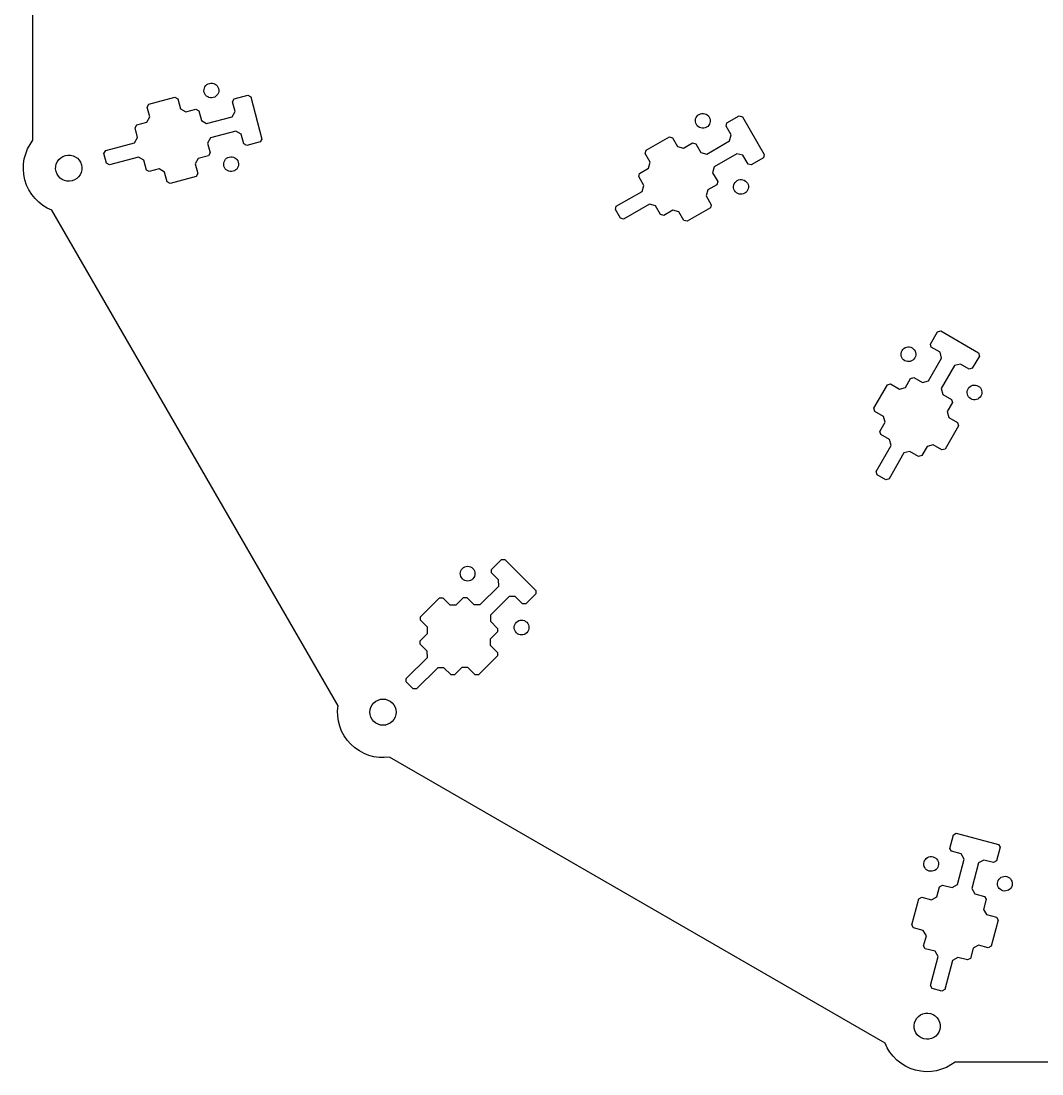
# Model space of a CAD drawing. Header units: inches. Extents: x -31.6 to 31.6, y -14.3 to 14.3.
# Drawn here: x -26.4 to -14.45, y -14.29 to -1.96 of the extents above; entities that cross this region are included whole.
import ezdxf

# ---------------------------------------------------------------- set-up
doc = ezdxf.new("R2010")
doc.units = ezdxf.units.IN
doc.header["$MEASUREMENT"] = 0
doc.layers.add('Layer 1', color=7, linetype='Continuous')

msp = doc.modelspace()

# ---------------------------------------------------------------- linework, layer by layer
at = {"layer": 'Layer 1', "color": 250}
for points, knots in [([(-15.469, -14.147), (-15.469, -14.147), (-13.106, -14.147), (-13.106, -14.147), (-13.106, -14.147), (-13.038, -14.144), (-12.965, -14.117), (-12.965, -13.992), (-12.965, -13.992), (-12.965, -13.992), (-12.965, -13.097), (-12.965, -13.097), (-12.965, -13.097), (-12.965, -13.032), (-12.911, -12.978), (-12.846, -12.978), (-12.846, -12.978), (-12.846, -12.978), (-12.825, -12.978), (-12.825, -12.978), (-12.825, -12.978), (-12.784, -12.978), (-12.746, -12.958), (-12.746, -12.905), (-12.746, -12.905), (-12.746, -12.905), (-12.748, -12.021), (-12.748, -12.021), (-12.748, -12.021), (-12.748, -11.934), (-12.678, -11.863), (-12.591, -11.863), (-12.591, -11.863), (-12.53, -11.863), (-12.477, -11.898), (-12.451, -11.948), (-12.451, -11.948), (-12.432, -11.984), (-12.433, -11.982), (-12.374, -11.982), (-12.374, -11.982), (-12.374, -11.982), (-12.305, -11.982), (-12.305, -11.982), (-12.305, -11.982), (-12.282, -11.982), (-12.273, -11.974), (-12.273, -11.951), (-12.273, -11.951), (-12.273, -11.951), (-12.273, -11.657), (-12.273, -11.657), (-12.273, -11.657), (-12.273, -11.657), (-12.273, -11.097), (-12.273, -11.097), (-12.273, -11.097), (-12.273, -11.074), (-12.282, -11.067), (-12.305, -11.067), (-12.305, -11.067), (-12.305, -11.067), (-12.374, -11.067), (-12.374, -11.067), (-12.374, -11.067), (-12.433, -11.067), (-12.432, -11.064), (-12.451, -11.1), (-12.451, -11.1), (-12.477, -11.15), (-12.53, -11.185), (-12.591, -11.185), (-12.591, -11.185), (-12.678, -11.185), (-12.748, -11.115), (-12.748, -11.028), (-12.748, -11.028), (-12.748, -10.941), (-12.678, -10.87), (-12.591, -10.87), (-12.591, -10.87), (-12.591, -10.87), (-12.118, -10.87), (-12.118, -10.87), (-12.118, -10.87), (-12.118, -10.87), (-11.646, -10.87), (-11.646, -10.87), (-11.646, -10.87), (-11.559, -10.87), (-11.488, -10.941), (-11.488, -11.028), (-11.488, -11.028), (-11.488, -11.115), (-11.559, -11.185), (-11.646, -11.185), (-11.646, -11.185), (-11.707, -11.185), (-11.759, -11.15), (-11.786, -11.1), (-11.786, -11.1), (-11.804, -11.064), (-11.803, -11.067), (-11.863, -11.067), (-11.863, -11.067), (-11.863, -11.067), (-11.931, -11.067), (-11.931, -11.067), (-11.931, -11.067), (-11.954, -11.067), (-11.963, -11.074), (-11.963, -11.097), (-11.963, -11.097), (-11.963, -11.097), (-11.963, -11.657), (-11.963, -11.657), (-11.963, -11.657), (-11.963, -11.657), (-11.963, -11.951), (-11.963, -11.951), (-11.963, -11.951), (-11.963, -11.974), (-11.954, -11.982), (-11.931, -11.982), (-11.931, -11.982), (-11.931, -11.982), (-11.863, -11.982), (-11.863, -11.982), (-11.863, -11.982), (-11.803, -11.982), (-11.804, -11.984), (-11.786, -11.948), (-11.786, -11.948), (-11.759, -11.898), (-11.707, -11.863), (-11.646, -11.863), (-11.646, -11.863), (-11.559, -11.863), (-11.488, -11.934), (-11.488, -12.021), (-11.488, -12.021), (-11.488, -12.021), (-11.49, -12.905), (-11.49, -12.905), (-11.49, -12.905), (-11.49, -12.958), (-11.453, -12.978), (-11.411, -12.978), (-11.411, -12.978), (-11.411, -12.978), (-11.39, -12.978), (-11.39, -12.978), (-11.39, -12.978), (-11.325, -12.978), (-11.272, -13.032), (-11.272, -13.097), (-11.272, -13.097), (-11.272, -13.097), (-11.272, -13.992), (-11.272, -13.992), (-11.272, -13.992), (-11.271, -14.117), (-11.198, -14.144), (-11.13, -14.147), (-11.13, -14.147), (-11.13, -14.147), (-8.768, -14.147), (-8.768, -14.147), (-8.768, -14.147), (-8.64, -14.246), (-8.47, -14.287), (-8.302, -14.242), (-8.302, -14.242), (-8.134, -14.197), (-8.007, -14.076), (-7.946, -13.927), (-7.946, -13.927), (-7.946, -13.927), (-2.143, -10.576), (-2.143, -10.576), (-2.143, -10.576), (-1.983, -10.599), (-1.815, -10.548), (-1.692, -10.426), (-1.692, -10.426), (-1.57, -10.303), (-1.519, -10.135), (-1.542, -9.975), (-1.542, -9.975), (-1.542, -9.975), (1.809, -4.172), (1.809, -4.172), (1.809, -4.172), (1.958, -4.111), (2.079, -3.984), (2.124, -3.816), (2.124, -3.816), (2.169, -3.648), (2.128, -3.478), (2.029, -3.35), (2.029, -3.35), (2.029, -3.35), (2.029, 3.351), (2.029, 3.351), (2.029, 3.351), (2.128, 3.478), (2.168, 3.648), (2.124, 3.816), (2.124, 3.816), (2.079, 3.984), (1.958, 4.111), (1.809, 4.172), (1.809, 4.172), (1.809, 4.172), (-1.542, 9.975), (-1.542, 9.975), (-1.542, 9.975), (-1.52, 10.135), (-1.57, 10.303), (-1.693, 10.426), (-1.693, 10.426), (-1.815, 10.548), (-1.983, 10.599), (-2.143, 10.576), (-2.143, 10.576), (-2.143, 10.576), (-7.947, 13.927), (-7.947, 13.927), (-7.947, 13.927), (-8.007, 14.076), (-8.134, 14.197), (-8.302, 14.242), (-8.302, 14.242), (-8.47, 14.287), (-8.64, 14.246), (-8.767, 14.147), (-8.767, 14.147), (-8.767, 14.147), (-15.469, 14.147), (-15.469, 14.147), (-15.469, 14.147), (-15.596, 14.246), (-15.766, 14.287), (-15.934, 14.242), (-15.934, 14.242), (-16.102, 14.197), (-16.229, 14.076), (-16.29, 13.927), (-16.29, 13.927), (-16.29, 13.927), (-22.093, 10.576), (-22.093, 10.576), (-22.093, 10.576), (-22.253, 10.598), (-22.421, 10.548), (-22.544, 10.426), (-22.544, 10.426), (-22.667, 10.303), (-22.717, 10.135), (-22.694, 9.975), (-22.694, 9.975), (-22.694, 9.975), (-26.045, 4.171), (-26.045, 4.171), (-26.045, 4.171), (-26.194, 4.111), (-26.315, 3.984), (-26.36, 3.816), (-26.36, 3.816), (-26.405, 3.648), (-26.364, 3.478), (-26.265, 3.351), (-26.265, 3.351), (-26.265, 3.351), (-26.265, -3.351), (-26.265, -3.351), (-26.265, -3.351), (-26.364, -3.478), (-26.405, -3.648), (-26.36, -3.816), (-26.36, -3.816), (-26.315, -3.984), (-26.194, -4.111), (-26.045, -4.172), (-26.045, -4.172), (-26.045, -4.172), (-22.694, -9.975), (-22.694, -9.975), (-22.694, -9.975), (-22.717, -10.135), (-22.667, -10.303), (-22.544, -10.426), (-22.544, -10.426), (-22.421, -10.548), (-22.253, -10.599), (-22.093, -10.576), (-22.093, -10.576), (-22.093, -10.576), (-16.29, -13.927), (-16.29, -13.927), (-16.29, -13.927), (-16.229, -14.076), (-16.102, -14.197), (-15.934, -14.242), (-15.934, -14.242), (-15.766, -14.287), (-15.596, -14.246), (-15.469, -14.147)], [0, 0, 0, 0, 0.012821, 0.012821, 0.012821, 0.012821, 0.025641, 0.025641, 0.025641, 0.025641, 0.038462, 0.038462, 0.038462, 0.038462, 0.051282, 0.051282, 0.051282, 0.051282, 0.064103, 0.064103, 0.064103, 0.064103, 0.076923, 0.076923, 0.076923, 0.076923, 0.089744, 0.089744, 0.089744, 0.089744, 0.102564, 0.102564, 0.102564, 0.102564, 0.115385, 0.115385, 0.115385, 0.115385, 0.128205, 0.128205, 0.128205, 0.128205, 0.141026, 0.141026, 0.141026, 0.141026, 0.153846, 0.153846, 0.153846, 0.153846, 0.166667, 0.166667, 0.166667, 0.166667, 0.179487, 0.179487, 0.179487, 0.179487, 0.192308, 0.192308, 0.192308, 0.192308, 0.205128, 0.205128, 0.205128, 0.205128, 0.217949, 0.217949, 0.217949, 0.217949, 0.230769, 0.230769, 0.230769, 0.230769, 0.24359, 0.24359, 0.24359, 0.24359, 0.25641, 0.25641, 0.25641, 0.25641, 0.269231, 0.269231, 0.269231, 0.269231, 0.282051, 0.282051, 0.282051, 0.282051, 0.294872, 0.294872, 0.294872, 0.294872, 0.307692, 0.307692, 0.307692, 0.307692, 0.320513, 0.320513, 0.320513, 0.320513, 0.333333, 0.333333, 0.333333, 0.333333, 0.346154, 0.346154, 0.346154, 0.346154, 0.358974, 0.358974, 0.358974, 0.358974, 0.371795, 0.371795, 0.371795, 0.371795, 0.384615, 0.384615, 0.384615, 0.384615, 0.397436, 0.397436, 0.397436, 0.397436, 0.410256, 0.410256, 0.410256, 0.410256, 0.423077, 0.423077, 0.423077, 0.423077, 0.435897, 0.435897, 0.435897, 0.435897, 0.448718, 0.448718, 0.448718, 0.448718, 0.461538, 0.461538, 0.461538, 0.461538, 0.474359, 0.474359, 0.474359, 0.474359, 0.487179, 0.487179, 0.487179, 0.487179, 0.5, 0.5, 0.5, 0.5, 0.512821, 0.512821, 0.512821, 0.512821, 0.525641, 0.525641, 0.525641, 0.525641, 0.538462, 0.538462, 0.538462, 0.538462, 0.551282, 0.551282, 0.551282, 0.551282, 0.564103, 0.564103, 0.564103, 0.564103, 0.576923, 0.576923, 0.576923, 0.576923, 0.589744, 0.589744, 0.589744, 0.589744, 0.602564, 0.602564, 0.602564, 0.602564, 0.615385, 0.615385, 0.615385, 0.615385, 0.628205, 0.628205, 0.628205, 0.628205, 0.641026, 0.641026, 0.641026, 0.641026, 0.653846, 0.653846, 0.653846, 0.653846, 0.666667, 0.666667, 0.666667, 0.666667, 0.679487, 0.679487, 0.679487, 0.679487, 0.692308, 0.692308, 0.692308, 0.692308, 0.705128, 0.705128, 0.705128, 0.705128, 0.717949, 0.717949, 0.717949, 0.717949, 0.730769, 0.730769, 0.730769, 0.730769, 0.74359, 0.74359, 0.74359, 0.74359, 0.75641, 0.75641, 0.75641, 0.75641, 0.769231, 0.769231, 0.769231, 0.769231, 0.782051, 0.782051, 0.782051, 0.782051, 0.794872, 0.794872, 0.794872, 0.794872, 0.807692, 0.807692, 0.807692, 0.807692, 0.820513, 0.820513, 0.820513, 0.820513, 0.833333, 0.833333, 0.833333, 0.833333, 0.846154, 0.846154, 0.846154, 0.846154, 0.858974, 0.858974, 0.858974, 0.858974, 0.871795, 0.871795, 0.871795, 0.871795, 0.884615, 0.884615, 0.884615, 0.884615, 0.897436, 0.897436, 0.897436, 0.897436, 0.910256, 0.910256, 0.910256, 0.910256, 0.923077, 0.923077, 0.923077, 0.923077, 0.935897, 0.935897, 0.935897, 0.935897, 0.948718, 0.948718, 0.948718, 0.948718, 0.961538, 0.961538, 0.961538, 0.961538, 0.974359, 0.974359, 0.974359, 0.974359, 1, 1, 1, 1]), ([(-24.093, -2.746), (-24.105, -2.7), (-24.153, -2.673), (-24.199, -2.685), (-24.199, -2.685), (-24.245, -2.697), (-24.273, -2.745), (-24.26, -2.791), (-24.26, -2.791), (-24.248, -2.837), (-24.2, -2.865), (-24.154, -2.852), (-24.154, -2.852), (-24.108, -2.84), (-24.081, -2.792), (-24.093, -2.746)], [0, 0, 0, 0, 0.2, 0.2, 0.2, 0.2, 0.4, 0.4, 0.4, 0.4, 0.6, 0.6, 0.6, 0.6, 1, 1, 1, 1]), ([(-23.716, -2.843), (-23.716, -2.843), (-23.75, -2.823), (-23.75, -2.823), (-23.75, -2.823), (-23.75, -2.823), (-23.91, -2.866), (-23.91, -2.866), (-23.91, -2.866), (-23.91, -2.866), (-23.929, -2.9), (-23.929, -2.9), (-23.929, -2.9), (-23.929, -2.9), (-23.899, -3.014), (-23.899, -3.014), (-23.899, -3.014), (-23.899, -3.014), (-23.935, -3.076), (-23.935, -3.076), (-23.935, -3.076), (-23.935, -3.076), (-24.232, -3.156), (-24.232, -3.156), (-24.232, -3.156), (-24.232, -3.156), (-24.294, -3.12), (-24.294, -3.12), (-24.294, -3.12), (-24.294, -3.12), (-24.325, -3.006), (-24.325, -3.006), (-24.325, -3.006), (-24.325, -3.006), (-24.359, -2.986), (-24.359, -2.986), (-24.359, -2.986), (-24.359, -2.986), (-24.477, -3.018), (-24.477, -3.018), (-24.477, -3.018), (-24.477, -3.018), (-24.539, -2.982), (-24.539, -2.982), (-24.539, -2.982), (-24.539, -2.982), (-24.57, -2.868), (-24.57, -2.868), (-24.57, -2.868), (-24.57, -2.868), (-24.604, -2.848), (-24.604, -2.848), (-24.604, -2.848), (-24.604, -2.848), (-24.908, -2.93), (-24.908, -2.93), (-24.908, -2.93), (-24.908, -2.93), (-24.927, -2.963), (-24.927, -2.963), (-24.927, -2.963), (-24.927, -2.963), (-24.897, -3.077), (-24.897, -3.077), (-24.897, -3.077), (-24.897, -3.077), (-24.933, -3.14), (-24.933, -3.14), (-24.933, -3.14), (-24.933, -3.14), (-25.051, -3.172), (-25.051, -3.172), (-25.051, -3.172), (-25.051, -3.172), (-25.07, -3.205), (-25.07, -3.205), (-25.07, -3.205), (-25.07, -3.205), (-25.04, -3.32), (-25.04, -3.32), (-25.04, -3.32), (-25.04, -3.32), (-25.076, -3.382), (-25.076, -3.382), (-25.076, -3.382), (-25.076, -3.382), (-25.414, -3.473), (-25.414, -3.473), (-25.414, -3.473), (-25.414, -3.473), (-25.434, -3.507), (-25.434, -3.507), (-25.434, -3.507), (-25.434, -3.507), (-25.403, -3.621), (-25.403, -3.621), (-25.403, -3.621), (-25.403, -3.621), (-25.37, -3.64), (-25.37, -3.64), (-25.37, -3.64), (-25.37, -3.64), (-25.031, -3.55), (-25.031, -3.55), (-25.031, -3.55), (-25.031, -3.55), (-24.968, -3.586), (-24.968, -3.586), (-24.968, -3.586), (-24.968, -3.586), (-24.938, -3.7), (-24.938, -3.7), (-24.938, -3.7), (-24.938, -3.7), (-24.904, -3.719), (-24.904, -3.719), (-24.904, -3.719), (-24.904, -3.719), (-24.786, -3.688), (-24.786, -3.688), (-24.786, -3.688), (-24.786, -3.688), (-24.724, -3.724), (-24.724, -3.724), (-24.724, -3.724), (-24.724, -3.724), (-24.693, -3.838), (-24.693, -3.838), (-24.693, -3.838), (-24.693, -3.838), (-24.659, -3.858), (-24.659, -3.858), (-24.659, -3.858), (-24.659, -3.858), (-24.355, -3.776), (-24.355, -3.776), (-24.355, -3.776), (-24.355, -3.776), (-24.335, -3.742), (-24.335, -3.742), (-24.335, -3.742), (-24.335, -3.742), (-24.366, -3.628), (-24.366, -3.628), (-24.366, -3.628), (-24.366, -3.628), (-24.33, -3.566), (-24.33, -3.566), (-24.33, -3.566), (-24.33, -3.566), (-24.212, -3.534), (-24.212, -3.534), (-24.212, -3.534), (-24.212, -3.534), (-24.192, -3.5), (-24.192, -3.5), (-24.192, -3.5), (-24.192, -3.5), (-24.223, -3.386), (-24.223, -3.386), (-24.223, -3.386), (-24.223, -3.386), (-24.187, -3.323), (-24.187, -3.323), (-24.187, -3.323), (-24.187, -3.323), (-23.89, -3.244), (-23.89, -3.244), (-23.89, -3.244), (-23.89, -3.244), (-23.828, -3.28), (-23.828, -3.28), (-23.828, -3.28), (-23.828, -3.28), (-23.797, -3.394), (-23.797, -3.394), (-23.797, -3.394), (-23.797, -3.394), (-23.763, -3.414), (-23.763, -3.414), (-23.763, -3.414), (-23.763, -3.414), (-23.604, -3.371), (-23.604, -3.371), (-23.604, -3.371), (-23.604, -3.371), (-23.584, -3.337), (-23.584, -3.337), (-23.584, -3.337), (-23.584, -3.337), (-23.716, -2.843), (-23.716, -2.843)], [0, 0, 0, 0, 0.020408, 0.020408, 0.020408, 0.020408, 0.040816, 0.040816, 0.040816, 0.040816, 0.061224, 0.061224, 0.061224, 0.061224, 0.081633, 0.081633, 0.081633, 0.081633, 0.102041, 0.102041, 0.102041, 0.102041, 0.122449, 0.122449, 0.122449, 0.122449, 0.142857, 0.142857, 0.142857, 0.142857, 0.163265, 0.163265, 0.163265, 0.163265, 0.183673, 0.183673, 0.183673, 0.183673, 0.204082, 0.204082, 0.204082, 0.204082, 0.22449, 0.22449, 0.22449, 0.22449, 0.244898, 0.244898, 0.244898, 0.244898, 0.265306, 0.265306, 0.265306, 0.265306, 0.285714, 0.285714, 0.285714, 0.285714, 0.306122, 0.306122, 0.306122, 0.306122, 0.326531, 0.326531, 0.326531, 0.326531, 0.346939, 0.346939, 0.346939, 0.346939, 0.367347, 0.367347, 0.367347, 0.367347, 0.387755, 0.387755, 0.387755, 0.387755, 0.408163, 0.408163, 0.408163, 0.408163, 0.428571, 0.428571, 0.428571, 0.428571, 0.44898, 0.44898, 0.44898, 0.44898, 0.469388, 0.469388, 0.469388, 0.469388, 0.489796, 0.489796, 0.489796, 0.489796, 0.510204, 0.510204, 0.510204, 0.510204, 0.530612, 0.530612, 0.530612, 0.530612, 0.55102, 0.55102, 0.55102, 0.55102, 0.571429, 0.571429, 0.571429, 0.571429, 0.591837, 0.591837, 0.591837, 0.591837, 0.612245, 0.612245, 0.612245, 0.612245, 0.632653, 0.632653, 0.632653, 0.632653, 0.653061, 0.653061, 0.653061, 0.653061, 0.673469, 0.673469, 0.673469, 0.673469, 0.693878, 0.693878, 0.693878, 0.693878, 0.714286, 0.714286, 0.714286, 0.714286, 0.734694, 0.734694, 0.734694, 0.734694, 0.755102, 0.755102, 0.755102, 0.755102, 0.77551, 0.77551, 0.77551, 0.77551, 0.795918, 0.795918, 0.795918, 0.795918, 0.816327, 0.816327, 0.816327, 0.816327, 0.836735, 0.836735, 0.836735, 0.836735, 0.857143, 0.857143, 0.857143, 0.857143, 0.877551, 0.877551, 0.877551, 0.877551, 0.897959, 0.897959, 0.897959, 0.897959, 0.918367, 0.918367, 0.918367, 0.918367, 0.938776, 0.938776, 0.938776, 0.938776, 0.959184, 0.959184, 0.959184, 0.959184, 1, 1, 1, 1]), ([(-17.959, -3.077), (-17.959, -3.077), (-17.997, -3.067), (-17.997, -3.067), (-17.997, -3.067), (-17.997, -3.067), (-18.14, -3.149), (-18.14, -3.149), (-18.14, -3.149), (-18.14, -3.149), (-18.15, -3.187), (-18.15, -3.187), (-18.15, -3.187), (-18.15, -3.187), (-18.091, -3.289), (-18.091, -3.289), (-18.091, -3.289), (-18.091, -3.289), (-18.11, -3.359), (-18.11, -3.359), (-18.11, -3.359), (-18.11, -3.359), (-18.376, -3.513), (-18.376, -3.513), (-18.376, -3.513), (-18.376, -3.513), (-18.446, -3.494), (-18.446, -3.494), (-18.446, -3.494), (-18.446, -3.494), (-18.505, -3.392), (-18.505, -3.392), (-18.505, -3.392), (-18.505, -3.392), (-18.542, -3.382), (-18.542, -3.382), (-18.542, -3.382), (-18.542, -3.382), (-18.648, -3.443), (-18.648, -3.443), (-18.648, -3.443), (-18.648, -3.443), (-18.718, -3.424), (-18.718, -3.424), (-18.718, -3.424), (-18.718, -3.424), (-18.777, -3.322), (-18.777, -3.322), (-18.777, -3.322), (-18.777, -3.322), (-18.815, -3.312), (-18.815, -3.312), (-18.815, -3.312), (-18.815, -3.312), (-19.088, -3.469), (-19.088, -3.469), (-19.088, -3.469), (-19.088, -3.469), (-19.098, -3.507), (-19.098, -3.507), (-19.098, -3.507), (-19.098, -3.507), (-19.039, -3.609), (-19.039, -3.609), (-19.039, -3.609), (-19.039, -3.609), (-19.057, -3.679), (-19.057, -3.679), (-19.057, -3.679), (-19.057, -3.679), (-19.163, -3.74), (-19.163, -3.74), (-19.163, -3.74), (-19.163, -3.74), (-19.173, -3.778), (-19.173, -3.778), (-19.173, -3.778), (-19.173, -3.778), (-19.114, -3.88), (-19.114, -3.88), (-19.114, -3.88), (-19.114, -3.88), (-19.132, -3.95), (-19.132, -3.95), (-19.132, -3.95), (-19.132, -3.95), (-19.436, -4.125), (-19.436, -4.125), (-19.436, -4.125), (-19.436, -4.125), (-19.446, -4.163), (-19.446, -4.163), (-19.446, -4.163), (-19.446, -4.163), (-19.387, -4.265), (-19.387, -4.265), (-19.387, -4.265), (-19.387, -4.265), (-19.35, -4.275), (-19.35, -4.275), (-19.35, -4.275), (-19.35, -4.275), (-19.046, -4.1), (-19.046, -4.1), (-19.046, -4.1), (-19.046, -4.1), (-18.976, -4.119), (-18.976, -4.119), (-18.976, -4.119), (-18.976, -4.119), (-18.917, -4.221), (-18.917, -4.221), (-18.917, -4.221), (-18.917, -4.221), (-18.88, -4.231), (-18.88, -4.231), (-18.88, -4.231), (-18.88, -4.231), (-18.774, -4.17), (-18.774, -4.17), (-18.774, -4.17), (-18.774, -4.17), (-18.704, -4.189), (-18.704, -4.189), (-18.704, -4.189), (-18.704, -4.189), (-18.645, -4.291), (-18.645, -4.291), (-18.645, -4.291), (-18.645, -4.291), (-18.607, -4.301), (-18.607, -4.301), (-18.607, -4.301), (-18.607, -4.301), (-18.334, -4.144), (-18.334, -4.144), (-18.334, -4.144), (-18.334, -4.144), (-18.324, -4.106), (-18.324, -4.106), (-18.324, -4.106), (-18.324, -4.106), (-18.383, -4.004), (-18.383, -4.004), (-18.383, -4.004), (-18.383, -4.004), (-18.365, -3.934), (-18.365, -3.934), (-18.365, -3.934), (-18.365, -3.934), (-18.259, -3.873), (-18.259, -3.873), (-18.259, -3.873), (-18.259, -3.873), (-18.249, -3.835), (-18.249, -3.835), (-18.249, -3.835), (-18.249, -3.835), (-18.308, -3.733), (-18.308, -3.733), (-18.308, -3.733), (-18.308, -3.733), (-18.29, -3.663), (-18.29, -3.663), (-18.29, -3.663), (-18.29, -3.663), (-18.023, -3.509), (-18.023, -3.509), (-18.023, -3.509), (-18.023, -3.509), (-17.953, -3.528), (-17.953, -3.528), (-17.953, -3.528), (-17.953, -3.528), (-17.894, -3.63), (-17.894, -3.63), (-17.894, -3.63), (-17.894, -3.63), (-17.857, -3.64), (-17.857, -3.64), (-17.857, -3.64), (-17.857, -3.64), (-17.713, -3.558), (-17.713, -3.558), (-17.713, -3.558), (-17.713, -3.558), (-17.703, -3.52), (-17.703, -3.52), (-17.703, -3.52), (-17.703, -3.52), (-17.959, -3.077), (-17.959, -3.077)], [0, 0, 0, 0, 0.020408, 0.020408, 0.020408, 0.020408, 0.040816, 0.040816, 0.040816, 0.040816, 0.061224, 0.061224, 0.061224, 0.061224, 0.081633, 0.081633, 0.081633, 0.081633, 0.102041, 0.102041, 0.102041, 0.102041, 0.122449, 0.122449, 0.122449, 0.122449, 0.142857, 0.142857, 0.142857, 0.142857, 0.163265, 0.163265, 0.163265, 0.163265, 0.183673, 0.183673, 0.183673, 0.183673, 0.204082, 0.204082, 0.204082, 0.204082, 0.22449, 0.22449, 0.22449, 0.22449, 0.244898, 0.244898, 0.244898, 0.244898, 0.265306, 0.265306, 0.265306, 0.265306, 0.285714, 0.285714, 0.285714, 0.285714, 0.306122, 0.306122, 0.306122, 0.306122, 0.326531, 0.326531, 0.326531, 0.326531, 0.346939, 0.346939, 0.346939, 0.346939, 0.367347, 0.367347, 0.367347, 0.367347, 0.387755, 0.387755, 0.387755, 0.387755, 0.408163, 0.408163, 0.408163, 0.408163, 0.428571, 0.428571, 0.428571, 0.428571, 0.44898, 0.44898, 0.44898, 0.44898, 0.469388, 0.469388, 0.469388, 0.469388, 0.489796, 0.489796, 0.489796, 0.489796, 0.510204, 0.510204, 0.510204, 0.510204, 0.530612, 0.530612, 0.530612, 0.530612, 0.55102, 0.55102, 0.55102, 0.55102, 0.571429, 0.571429, 0.571429, 0.571429, 0.591837, 0.591837, 0.591837, 0.591837, 0.612245, 0.612245, 0.612245, 0.612245, 0.632653, 0.632653, 0.632653, 0.632653, 0.653061, 0.653061, 0.653061, 0.653061, 0.673469, 0.673469, 0.673469, 0.673469, 0.693878, 0.693878, 0.693878, 0.693878, 0.714286, 0.714286, 0.714286, 0.714286, 0.734694, 0.734694, 0.734694, 0.734694, 0.755102, 0.755102, 0.755102, 0.755102, 0.77551, 0.77551, 0.77551, 0.77551, 0.795918, 0.795918, 0.795918, 0.795918, 0.816327, 0.816327, 0.816327, 0.816327, 0.836735, 0.836735, 0.836735, 0.836735, 0.857143, 0.857143, 0.857143, 0.857143, 0.877551, 0.877551, 0.877551, 0.877551, 0.897959, 0.897959, 0.897959, 0.897959, 0.918367, 0.918367, 0.918367, 0.918367, 0.938776, 0.938776, 0.938776, 0.938776, 0.959184, 0.959184, 0.959184, 0.959184, 1, 1, 1, 1]), ([(-18.348, -3.081), (-18.372, -3.04), (-18.425, -3.025), (-18.466, -3.049), (-18.466, -3.049), (-18.508, -3.073), (-18.522, -3.126), (-18.498, -3.168), (-18.498, -3.168), (-18.474, -3.209), (-18.421, -3.223), (-18.38, -3.199), (-18.38, -3.199), (-18.338, -3.175), (-18.324, -3.122), (-18.348, -3.081)], [0, 0, 0, 0, 0.2, 0.2, 0.2, 0.2, 0.4, 0.4, 0.4, 0.4, 0.6, 0.6, 0.6, 0.6, 1, 1, 1, 1]), ([(-25.698, -3.639), (-25.72, -3.557), (-25.804, -3.508), (-25.886, -3.53), (-25.886, -3.53), (-25.968, -3.552), (-26.017, -3.636), (-25.995, -3.718), (-25.995, -3.718), (-25.973, -3.8), (-25.889, -3.849), (-25.807, -3.827), (-25.807, -3.827), (-25.725, -3.805), (-25.676, -3.721), (-25.698, -3.639)], [0, 0, 0, 0, 0.2, 0.2, 0.2, 0.2, 0.4, 0.4, 0.4, 0.4, 0.6, 0.6, 0.6, 0.6, 1, 1, 1, 1]), ([(-23.862, -3.609), (-23.874, -3.563), (-23.922, -3.535), (-23.968, -3.548), (-23.968, -3.548), (-24.014, -3.56), (-24.041, -3.608), (-24.029, -3.654), (-24.029, -3.654), (-24.017, -3.7), (-23.969, -3.727), (-23.923, -3.715), (-23.923, -3.715), (-23.877, -3.703), (-23.849, -3.655), (-23.862, -3.609)], [0, 0, 0, 0, 0.2, 0.2, 0.2, 0.2, 0.4, 0.4, 0.4, 0.4, 0.6, 0.6, 0.6, 0.6, 1, 1, 1, 1]), ([(-17.901, -3.855), (-17.925, -3.813), (-17.978, -3.799), (-18.02, -3.823), (-18.02, -3.823), (-18.061, -3.847), (-18.075, -3.9), (-18.051, -3.941), (-18.051, -3.941), (-18.027, -3.983), (-17.974, -3.997), (-17.933, -3.973), (-17.933, -3.973), (-17.891, -3.949), (-17.877, -3.896), (-17.901, -3.855)], [0, 0, 0, 0, 0.2, 0.2, 0.2, 0.2, 0.4, 0.4, 0.4, 0.4, 0.6, 0.6, 0.6, 0.6, 1, 1, 1, 1]), ([(-15.638, -5.585), (-15.638, -5.585), (-15.676, -5.595), (-15.676, -5.595), (-15.676, -5.595), (-15.676, -5.595), (-15.759, -5.738), (-15.759, -5.738), (-15.759, -5.738), (-15.759, -5.738), (-15.748, -5.776), (-15.748, -5.776), (-15.748, -5.776), (-15.748, -5.776), (-15.646, -5.835), (-15.646, -5.835), (-15.646, -5.835), (-15.646, -5.835), (-15.627, -5.905), (-15.627, -5.905), (-15.627, -5.905), (-15.627, -5.905), (-15.781, -6.171), (-15.781, -6.171), (-15.781, -6.171), (-15.781, -6.171), (-15.851, -6.19), (-15.851, -6.19), (-15.851, -6.19), (-15.851, -6.19), (-15.953, -6.131), (-15.953, -6.131), (-15.953, -6.131), (-15.953, -6.131), (-15.991, -6.141), (-15.991, -6.141), (-15.991, -6.141), (-15.991, -6.141), (-16.052, -6.247), (-16.052, -6.247), (-16.052, -6.247), (-16.052, -6.247), (-16.122, -6.265), (-16.122, -6.265), (-16.122, -6.265), (-16.122, -6.265), (-16.224, -6.206), (-16.224, -6.206), (-16.224, -6.206), (-16.224, -6.206), (-16.262, -6.216), (-16.262, -6.216), (-16.262, -6.216), (-16.262, -6.216), (-16.419, -6.489), (-16.419, -6.489), (-16.419, -6.489), (-16.419, -6.489), (-16.409, -6.527), (-16.409, -6.527), (-16.409, -6.527), (-16.409, -6.527), (-16.307, -6.586), (-16.307, -6.586), (-16.307, -6.586), (-16.307, -6.586), (-16.288, -6.655), (-16.288, -6.655), (-16.288, -6.655), (-16.288, -6.655), (-16.349, -6.761), (-16.349, -6.761), (-16.349, -6.761), (-16.349, -6.761), (-16.339, -6.799), (-16.339, -6.799), (-16.339, -6.799), (-16.339, -6.799), (-16.237, -6.858), (-16.237, -6.858), (-16.237, -6.858), (-16.237, -6.858), (-16.218, -6.928), (-16.218, -6.928), (-16.218, -6.928), (-16.218, -6.928), (-16.393, -7.231), (-16.393, -7.231), (-16.393, -7.231), (-16.393, -7.231), (-16.383, -7.269), (-16.383, -7.269), (-16.383, -7.269), (-16.383, -7.269), (-16.281, -7.328), (-16.281, -7.328), (-16.281, -7.328), (-16.281, -7.328), (-16.243, -7.318), (-16.243, -7.318), (-16.243, -7.318), (-16.243, -7.318), (-16.068, -7.014), (-16.068, -7.014), (-16.068, -7.014), (-16.068, -7.014), (-15.998, -6.996), (-15.998, -6.996), (-15.998, -6.996), (-15.998, -6.996), (-15.896, -7.055), (-15.896, -7.055), (-15.896, -7.055), (-15.896, -7.055), (-15.858, -7.045), (-15.858, -7.045), (-15.858, -7.045), (-15.858, -7.045), (-15.797, -6.939), (-15.797, -6.939), (-15.797, -6.939), (-15.797, -6.939), (-15.727, -6.92), (-15.727, -6.92), (-15.727, -6.92), (-15.727, -6.92), (-15.625, -6.979), (-15.625, -6.979), (-15.625, -6.979), (-15.625, -6.979), (-15.587, -6.969), (-15.587, -6.969), (-15.587, -6.969), (-15.587, -6.969), (-15.43, -6.697), (-15.43, -6.697), (-15.43, -6.697), (-15.43, -6.697), (-15.44, -6.659), (-15.44, -6.659), (-15.44, -6.659), (-15.44, -6.659), (-15.542, -6.6), (-15.542, -6.6), (-15.542, -6.6), (-15.542, -6.6), (-15.561, -6.53), (-15.561, -6.53), (-15.561, -6.53), (-15.561, -6.53), (-15.5, -6.424), (-15.5, -6.424), (-15.5, -6.424), (-15.5, -6.424), (-15.51, -6.387), (-15.51, -6.387), (-15.51, -6.387), (-15.51, -6.387), (-15.612, -6.328), (-15.612, -6.328), (-15.612, -6.328), (-15.612, -6.328), (-15.631, -6.258), (-15.631, -6.258), (-15.631, -6.258), (-15.631, -6.258), (-15.477, -5.991), (-15.477, -5.991), (-15.477, -5.991), (-15.477, -5.991), (-15.408, -5.973), (-15.408, -5.973), (-15.408, -5.973), (-15.408, -5.973), (-15.305, -6.032), (-15.305, -6.032), (-15.305, -6.032), (-15.305, -6.032), (-15.268, -6.022), (-15.268, -6.022), (-15.268, -6.022), (-15.268, -6.022), (-15.185, -5.879), (-15.185, -5.879), (-15.185, -5.879), (-15.185, -5.879), (-15.195, -5.841), (-15.195, -5.841), (-15.195, -5.841), (-15.195, -5.841), (-15.638, -5.585), (-15.638, -5.585)], [0, 0, 0, 0, 0.020408, 0.020408, 0.020408, 0.020408, 0.040816, 0.040816, 0.040816, 0.040816, 0.061224, 0.061224, 0.061224, 0.061224, 0.081633, 0.081633, 0.081633, 0.081633, 0.102041, 0.102041, 0.102041, 0.102041, 0.122449, 0.122449, 0.122449, 0.122449, 0.142857, 0.142857, 0.142857, 0.142857, 0.163265, 0.163265, 0.163265, 0.163265, 0.183673, 0.183673, 0.183673, 0.183673, 0.204082, 0.204082, 0.204082, 0.204082, 0.22449, 0.22449, 0.22449, 0.22449, 0.244898, 0.244898, 0.244898, 0.244898, 0.265306, 0.265306, 0.265306, 0.265306, 0.285714, 0.285714, 0.285714, 0.285714, 0.306122, 0.306122, 0.306122, 0.306122, 0.326531, 0.326531, 0.326531, 0.326531, 0.346939, 0.346939, 0.346939, 0.346939, 0.367347, 0.367347, 0.367347, 0.367347, 0.387755, 0.387755, 0.387755, 0.387755, 0.408163, 0.408163, 0.408163, 0.408163, 0.428571, 0.428571, 0.428571, 0.428571, 0.44898, 0.44898, 0.44898, 0.44898, 0.469388, 0.469388, 0.469388, 0.469388, 0.489796, 0.489796, 0.489796, 0.489796, 0.510204, 0.510204, 0.510204, 0.510204, 0.530612, 0.530612, 0.530612, 0.530612, 0.55102, 0.55102, 0.55102, 0.55102, 0.571429, 0.571429, 0.571429, 0.571429, 0.591837, 0.591837, 0.591837, 0.591837, 0.612245, 0.612245, 0.612245, 0.612245, 0.632653, 0.632653, 0.632653, 0.632653, 0.653061, 0.653061, 0.653061, 0.653061, 0.673469, 0.673469, 0.673469, 0.673469, 0.693878, 0.693878, 0.693878, 0.693878, 0.714286, 0.714286, 0.714286, 0.714286, 0.734694, 0.734694, 0.734694, 0.734694, 0.755102, 0.755102, 0.755102, 0.755102, 0.77551, 0.77551, 0.77551, 0.77551, 0.795918, 0.795918, 0.795918, 0.795918, 0.816327, 0.816327, 0.816327, 0.816327, 0.836735, 0.836735, 0.836735, 0.836735, 0.857143, 0.857143, 0.857143, 0.857143, 0.877551, 0.877551, 0.877551, 0.877551, 0.897959, 0.897959, 0.897959, 0.897959, 0.918367, 0.918367, 0.918367, 0.918367, 0.938776, 0.938776, 0.938776, 0.938776, 0.959184, 0.959184, 0.959184, 0.959184, 1, 1, 1, 1]), ([(-15.973, -5.783), (-16.014, -5.759), (-16.067, -5.773), (-16.091, -5.815), (-16.091, -5.815), (-16.115, -5.856), (-16.101, -5.909), (-16.059, -5.933), (-16.059, -5.933), (-16.018, -5.957), (-15.965, -5.943), (-15.941, -5.901), (-15.941, -5.901), (-15.917, -5.86), (-15.931, -5.807), (-15.973, -5.783)], [0, 0, 0, 0, 0.2, 0.2, 0.2, 0.2, 0.4, 0.4, 0.4, 0.4, 0.6, 0.6, 0.6, 0.6, 1, 1, 1, 1]), ([(-15.199, -6.23), (-15.241, -6.206), (-15.294, -6.22), (-15.317, -6.261), (-15.317, -6.261), (-15.341, -6.303), (-15.327, -6.356), (-15.286, -6.38), (-15.286, -6.38), (-15.244, -6.404), (-15.191, -6.389), (-15.167, -6.348), (-15.167, -6.348), (-15.143, -6.307), (-15.158, -6.254), (-15.199, -6.23)], [0, 0, 0, 0, 0.2, 0.2, 0.2, 0.2, 0.4, 0.4, 0.4, 0.4, 0.6, 0.6, 0.6, 0.6, 1, 1, 1, 1]), ([(-20.741, -8.261), (-20.741, -8.261), (-20.78, -8.261), (-20.78, -8.261), (-20.78, -8.261), (-20.78, -8.261), (-20.897, -8.378), (-20.897, -8.378), (-20.897, -8.378), (-20.897, -8.378), (-20.897, -8.417), (-20.897, -8.417), (-20.897, -8.417), (-20.897, -8.417), (-20.814, -8.5), (-20.814, -8.5), (-20.814, -8.5), (-20.814, -8.5), (-20.813, -8.573), (-20.813, -8.573), (-20.813, -8.573), (-20.813, -8.573), (-21.031, -8.79), (-21.031, -8.79), (-21.031, -8.79), (-21.031, -8.79), (-21.103, -8.79), (-21.103, -8.79), (-21.103, -8.79), (-21.103, -8.79), (-21.187, -8.707), (-21.187, -8.707), (-21.187, -8.707), (-21.187, -8.707), (-21.226, -8.706), (-21.226, -8.706), (-21.226, -8.706), (-21.226, -8.706), (-21.312, -8.793), (-21.312, -8.793), (-21.312, -8.793), (-21.312, -8.793), (-21.384, -8.793), (-21.384, -8.793), (-21.384, -8.793), (-21.384, -8.793), (-21.468, -8.709), (-21.468, -8.709), (-21.468, -8.709), (-21.468, -8.709), (-21.507, -8.709), (-21.507, -8.709), (-21.507, -8.709), (-21.507, -8.709), (-21.729, -8.932), (-21.729, -8.932), (-21.729, -8.932), (-21.729, -8.932), (-21.729, -8.971), (-21.729, -8.971), (-21.729, -8.971), (-21.729, -8.971), (-21.646, -9.054), (-21.646, -9.054), (-21.646, -9.054), (-21.646, -9.054), (-21.646, -9.127), (-21.646, -9.127), (-21.646, -9.127), (-21.646, -9.127), (-21.732, -9.213), (-21.732, -9.213), (-21.732, -9.213), (-21.732, -9.213), (-21.732, -9.252), (-21.732, -9.252), (-21.732, -9.252), (-21.732, -9.252), (-21.649, -9.336), (-21.649, -9.336), (-21.649, -9.336), (-21.649, -9.336), (-21.648, -9.408), (-21.648, -9.408), (-21.648, -9.408), (-21.648, -9.408), (-21.896, -9.656), (-21.896, -9.656), (-21.896, -9.656), (-21.896, -9.656), (-21.896, -9.695), (-21.896, -9.695), (-21.896, -9.695), (-21.896, -9.695), (-21.813, -9.778), (-21.813, -9.778), (-21.813, -9.778), (-21.813, -9.778), (-21.774, -9.778), (-21.774, -9.778), (-21.774, -9.778), (-21.774, -9.778), (-21.526, -9.53), (-21.526, -9.53), (-21.526, -9.53), (-21.526, -9.53), (-21.454, -9.531), (-21.454, -9.531), (-21.454, -9.531), (-21.454, -9.531), (-21.37, -9.614), (-21.37, -9.614), (-21.37, -9.614), (-21.37, -9.614), (-21.331, -9.614), (-21.331, -9.614), (-21.331, -9.614), (-21.331, -9.614), (-21.245, -9.527), (-21.245, -9.527), (-21.245, -9.527), (-21.245, -9.527), (-21.173, -9.528), (-21.173, -9.528), (-21.173, -9.528), (-21.173, -9.528), (-21.089, -9.611), (-21.089, -9.611), (-21.089, -9.611), (-21.089, -9.611), (-21.05, -9.611), (-21.05, -9.611), (-21.05, -9.611), (-21.05, -9.611), (-20.827, -9.389), (-20.827, -9.389), (-20.827, -9.389), (-20.827, -9.389), (-20.827, -9.35), (-20.827, -9.35), (-20.827, -9.35), (-20.827, -9.35), (-20.911, -9.266), (-20.911, -9.266), (-20.911, -9.266), (-20.911, -9.266), (-20.911, -9.194), (-20.911, -9.194), (-20.911, -9.194), (-20.911, -9.194), (-20.825, -9.107), (-20.825, -9.107), (-20.825, -9.107), (-20.825, -9.107), (-20.825, -9.068), (-20.825, -9.068), (-20.825, -9.068), (-20.825, -9.068), (-20.908, -8.985), (-20.908, -8.985), (-20.908, -8.985), (-20.908, -8.985), (-20.908, -8.913), (-20.908, -8.913), (-20.908, -8.913), (-20.908, -8.913), (-20.691, -8.695), (-20.691, -8.695), (-20.691, -8.695), (-20.691, -8.695), (-20.619, -8.695), (-20.619, -8.695), (-20.619, -8.695), (-20.619, -8.695), (-20.535, -8.779), (-20.535, -8.779), (-20.535, -8.779), (-20.535, -8.779), (-20.496, -8.779), (-20.496, -8.779), (-20.496, -8.779), (-20.496, -8.779), (-20.379, -8.662), (-20.379, -8.662), (-20.379, -8.662), (-20.379, -8.662), (-20.379, -8.623), (-20.379, -8.623), (-20.379, -8.623), (-20.379, -8.623), (-20.741, -8.261), (-20.741, -8.261)], [0, 0, 0, 0, 0.020408, 0.020408, 0.020408, 0.020408, 0.040816, 0.040816, 0.040816, 0.040816, 0.061224, 0.061224, 0.061224, 0.061224, 0.081633, 0.081633, 0.081633, 0.081633, 0.102041, 0.102041, 0.102041, 0.102041, 0.122449, 0.122449, 0.122449, 0.122449, 0.142857, 0.142857, 0.142857, 0.142857, 0.163265, 0.163265, 0.163265, 0.163265, 0.183673, 0.183673, 0.183673, 0.183673, 0.204082, 0.204082, 0.204082, 0.204082, 0.22449, 0.22449, 0.22449, 0.22449, 0.244898, 0.244898, 0.244898, 0.244898, 0.265306, 0.265306, 0.265306, 0.265306, 0.285714, 0.285714, 0.285714, 0.285714, 0.306122, 0.306122, 0.306122, 0.306122, 0.326531, 0.326531, 0.326531, 0.326531, 0.346939, 0.346939, 0.346939, 0.346939, 0.367347, 0.367347, 0.367347, 0.367347, 0.387755, 0.387755, 0.387755, 0.387755, 0.408163, 0.408163, 0.408163, 0.408163, 0.428571, 0.428571, 0.428571, 0.428571, 0.44898, 0.44898, 0.44898, 0.44898, 0.469388, 0.469388, 0.469388, 0.469388, 0.489796, 0.489796, 0.489796, 0.489796, 0.510204, 0.510204, 0.510204, 0.510204, 0.530612, 0.530612, 0.530612, 0.530612, 0.55102, 0.55102, 0.55102, 0.55102, 0.571429, 0.571429, 0.571429, 0.571429, 0.591837, 0.591837, 0.591837, 0.591837, 0.612245, 0.612245, 0.612245, 0.612245, 0.632653, 0.632653, 0.632653, 0.632653, 0.653061, 0.653061, 0.653061, 0.653061, 0.673469, 0.673469, 0.673469, 0.673469, 0.693878, 0.693878, 0.693878, 0.693878, 0.714286, 0.714286, 0.714286, 0.714286, 0.734694, 0.734694, 0.734694, 0.734694, 0.755102, 0.755102, 0.755102, 0.755102, 0.77551, 0.77551, 0.77551, 0.77551, 0.795918, 0.795918, 0.795918, 0.795918, 0.816327, 0.816327, 0.816327, 0.816327, 0.836735, 0.836735, 0.836735, 0.836735, 0.857143, 0.857143, 0.857143, 0.857143, 0.877551, 0.877551, 0.877551, 0.877551, 0.897959, 0.897959, 0.897959, 0.897959, 0.918367, 0.918367, 0.918367, 0.918367, 0.938776, 0.938776, 0.938776, 0.938776, 0.959184, 0.959184, 0.959184, 0.959184, 1, 1, 1, 1]), ([(-21.115, -8.366), (-21.149, -8.332), (-21.204, -8.332), (-21.238, -8.366), (-21.238, -8.366), (-21.272, -8.399), (-21.272, -8.454), (-21.238, -8.488), (-21.238, -8.488), (-21.204, -8.522), (-21.149, -8.522), (-21.115, -8.488), (-21.115, -8.488), (-21.082, -8.454), (-21.082, -8.399), (-21.115, -8.366)], [0, 0, 0, 0, 0.2, 0.2, 0.2, 0.2, 0.4, 0.4, 0.4, 0.4, 0.6, 0.6, 0.6, 0.6, 1, 1, 1, 1]), ([(-20.484, -8.997), (-20.518, -8.963), (-20.572, -8.963), (-20.606, -8.997), (-20.606, -8.997), (-20.64, -9.031), (-20.64, -9.086), (-20.606, -9.12), (-20.606, -9.12), (-20.572, -9.154), (-20.518, -9.154), (-20.484, -9.12), (-20.484, -9.12), (-20.45, -9.086), (-20.45, -9.031), (-20.484, -8.997)], [0, 0, 0, 0, 0.2, 0.2, 0.2, 0.2, 0.4, 0.4, 0.4, 0.4, 0.6, 0.6, 0.6, 0.6, 1, 1, 1, 1]), ([(-22.059, -9.941), (-22.119, -9.881), (-22.217, -9.881), (-22.276, -9.941), (-22.276, -9.941), (-22.336, -10.001), (-22.336, -10.098), (-22.276, -10.158), (-22.276, -10.158), (-22.217, -10.218), (-22.119, -10.218), (-22.059, -10.158), (-22.059, -10.158), (-21.999, -10.098), (-21.999, -10.001), (-22.059, -9.941)], [0, 0, 0, 0, 0.2, 0.2, 0.2, 0.2, 0.4, 0.4, 0.4, 0.4, 0.6, 0.6, 0.6, 0.6, 1, 1, 1, 1]), ([(-15.455, -11.466), (-15.455, -11.466), (-15.489, -11.485), (-15.489, -11.485), (-15.489, -11.485), (-15.489, -11.485), (-15.532, -11.645), (-15.532, -11.645), (-15.532, -11.645), (-15.532, -11.645), (-15.512, -11.679), (-15.512, -11.679), (-15.512, -11.679), (-15.512, -11.679), (-15.398, -11.709), (-15.398, -11.709), (-15.398, -11.709), (-15.398, -11.709), (-15.362, -11.772), (-15.362, -11.772), (-15.362, -11.772), (-15.362, -11.772), (-15.442, -12.069), (-15.442, -12.069), (-15.442, -12.069), (-15.442, -12.069), (-15.504, -12.105), (-15.504, -12.105), (-15.504, -12.105), (-15.504, -12.105), (-15.618, -12.074), (-15.618, -12.074), (-15.618, -12.074), (-15.618, -12.074), (-15.652, -12.094), (-15.652, -12.094), (-15.652, -12.094), (-15.652, -12.094), (-15.684, -12.212), (-15.684, -12.212), (-15.684, -12.212), (-15.684, -12.212), (-15.746, -12.248), (-15.746, -12.248), (-15.746, -12.248), (-15.746, -12.248), (-15.86, -12.217), (-15.86, -12.217), (-15.86, -12.217), (-15.86, -12.217), (-15.894, -12.237), (-15.894, -12.237), (-15.894, -12.237), (-15.894, -12.237), (-15.976, -12.541), (-15.976, -12.541), (-15.976, -12.541), (-15.976, -12.541), (-15.956, -12.575), (-15.956, -12.575), (-15.956, -12.575), (-15.956, -12.575), (-15.842, -12.605), (-15.842, -12.605), (-15.842, -12.605), (-15.842, -12.605), (-15.806, -12.668), (-15.806, -12.668), (-15.806, -12.668), (-15.806, -12.668), (-15.838, -12.786), (-15.838, -12.786), (-15.838, -12.786), (-15.838, -12.786), (-15.818, -12.82), (-15.818, -12.82), (-15.818, -12.82), (-15.818, -12.82), (-15.704, -12.85), (-15.704, -12.85), (-15.704, -12.85), (-15.704, -12.85), (-15.668, -12.913), (-15.668, -12.913), (-15.668, -12.913), (-15.668, -12.913), (-15.758, -13.251), (-15.758, -13.251), (-15.758, -13.251), (-15.758, -13.251), (-15.739, -13.285), (-15.739, -13.285), (-15.739, -13.285), (-15.739, -13.285), (-15.625, -13.316), (-15.625, -13.316), (-15.625, -13.316), (-15.625, -13.316), (-15.591, -13.296), (-15.591, -13.296), (-15.591, -13.296), (-15.591, -13.296), (-15.5, -12.957), (-15.5, -12.957), (-15.5, -12.957), (-15.5, -12.957), (-15.438, -12.922), (-15.438, -12.922), (-15.438, -12.922), (-15.438, -12.922), (-15.324, -12.952), (-15.324, -12.952), (-15.324, -12.952), (-15.324, -12.952), (-15.29, -12.933), (-15.29, -12.933), (-15.29, -12.933), (-15.29, -12.933), (-15.258, -12.814), (-15.258, -12.814), (-15.258, -12.814), (-15.258, -12.814), (-15.196, -12.779), (-15.196, -12.779), (-15.196, -12.779), (-15.196, -12.779), (-15.082, -12.809), (-15.082, -12.809), (-15.082, -12.809), (-15.082, -12.809), (-15.048, -12.79), (-15.048, -12.79), (-15.048, -12.79), (-15.048, -12.79), (-14.966, -12.485), (-14.966, -12.485), (-14.966, -12.485), (-14.966, -12.485), (-14.986, -12.452), (-14.986, -12.452), (-14.986, -12.452), (-14.986, -12.452), (-15.1, -12.421), (-15.1, -12.421), (-15.1, -12.421), (-15.1, -12.421), (-15.136, -12.359), (-15.136, -12.359), (-15.136, -12.359), (-15.136, -12.359), (-15.104, -12.24), (-15.104, -12.24), (-15.104, -12.24), (-15.104, -12.24), (-15.124, -12.207), (-15.124, -12.207), (-15.124, -12.207), (-15.124, -12.207), (-15.238, -12.176), (-15.238, -12.176), (-15.238, -12.176), (-15.238, -12.176), (-15.274, -12.114), (-15.274, -12.114), (-15.274, -12.114), (-15.274, -12.114), (-15.195, -11.816), (-15.195, -11.816), (-15.195, -11.816), (-15.195, -11.816), (-15.132, -11.781), (-15.132, -11.781), (-15.132, -11.781), (-15.132, -11.781), (-15.018, -11.811), (-15.018, -11.811), (-15.018, -11.811), (-15.018, -11.811), (-14.984, -11.792), (-14.984, -11.792), (-14.984, -11.792), (-14.984, -11.792), (-14.941, -11.632), (-14.941, -11.632), (-14.941, -11.632), (-14.941, -11.632), (-14.961, -11.598), (-14.961, -11.598), (-14.961, -11.598), (-14.961, -11.598), (-15.455, -11.466), (-15.455, -11.466)], [0, 0, 0, 0, 0.020408, 0.020408, 0.020408, 0.020408, 0.040816, 0.040816, 0.040816, 0.040816, 0.061224, 0.061224, 0.061224, 0.061224, 0.081633, 0.081633, 0.081633, 0.081633, 0.102041, 0.102041, 0.102041, 0.102041, 0.122449, 0.122449, 0.122449, 0.122449, 0.142857, 0.142857, 0.142857, 0.142857, 0.163265, 0.163265, 0.163265, 0.163265, 0.183673, 0.183673, 0.183673, 0.183673, 0.204082, 0.204082, 0.204082, 0.204082, 0.22449, 0.22449, 0.22449, 0.22449, 0.244898, 0.244898, 0.244898, 0.244898, 0.265306, 0.265306, 0.265306, 0.265306, 0.285714, 0.285714, 0.285714, 0.285714, 0.306122, 0.306122, 0.306122, 0.306122, 0.326531, 0.326531, 0.326531, 0.326531, 0.346939, 0.346939, 0.346939, 0.346939, 0.367347, 0.367347, 0.367347, 0.367347, 0.387755, 0.387755, 0.387755, 0.387755, 0.408163, 0.408163, 0.408163, 0.408163, 0.428571, 0.428571, 0.428571, 0.428571, 0.44898, 0.44898, 0.44898, 0.44898, 0.469388, 0.469388, 0.469388, 0.469388, 0.489796, 0.489796, 0.489796, 0.489796, 0.510204, 0.510204, 0.510204, 0.510204, 0.530612, 0.530612, 0.530612, 0.530612, 0.55102, 0.55102, 0.55102, 0.55102, 0.571429, 0.571429, 0.571429, 0.571429, 0.591837, 0.591837, 0.591837, 0.591837, 0.612245, 0.612245, 0.612245, 0.612245, 0.632653, 0.632653, 0.632653, 0.632653, 0.653061, 0.653061, 0.653061, 0.653061, 0.673469, 0.673469, 0.673469, 0.673469, 0.693878, 0.693878, 0.693878, 0.693878, 0.714286, 0.714286, 0.714286, 0.714286, 0.734694, 0.734694, 0.734694, 0.734694, 0.755102, 0.755102, 0.755102, 0.755102, 0.77551, 0.77551, 0.77551, 0.77551, 0.795918, 0.795918, 0.795918, 0.795918, 0.816327, 0.816327, 0.816327, 0.816327, 0.836735, 0.836735, 0.836735, 0.836735, 0.857143, 0.857143, 0.857143, 0.857143, 0.877551, 0.877551, 0.877551, 0.877551, 0.897959, 0.897959, 0.897959, 0.897959, 0.918367, 0.918367, 0.918367, 0.918367, 0.938776, 0.938776, 0.938776, 0.938776, 0.959184, 0.959184, 0.959184, 0.959184, 1, 1, 1, 1]), ([(-15.727, -11.744), (-15.773, -11.731), (-15.821, -11.759), (-15.833, -11.805), (-15.833, -11.805), (-15.846, -11.851), (-15.818, -11.898), (-15.772, -11.911), (-15.772, -11.911), (-15.726, -11.923), (-15.678, -11.896), (-15.666, -11.85), (-15.666, -11.85), (-15.654, -11.803), (-15.681, -11.756), (-15.727, -11.744)], [0, 0, 0, 0, 0.2, 0.2, 0.2, 0.2, 0.4, 0.4, 0.4, 0.4, 0.6, 0.6, 0.6, 0.6, 1, 1, 1, 1]), ([(-14.864, -11.975), (-14.911, -11.962), (-14.958, -11.99), (-14.97, -12.036), (-14.97, -12.036), (-14.983, -12.082), (-14.955, -12.13), (-14.909, -12.142), (-14.909, -12.142), (-14.863, -12.154), (-14.816, -12.127), (-14.803, -12.081), (-14.803, -12.081), (-14.791, -12.035), (-14.818, -11.987), (-14.864, -11.975)], [0, 0, 0, 0, 0.2, 0.2, 0.2, 0.2, 0.4, 0.4, 0.4, 0.4, 0.6, 0.6, 0.6, 0.6, 1, 1, 1, 1]), ([(-15.757, -13.58), (-15.839, -13.558), (-15.923, -13.607), (-15.945, -13.688), (-15.945, -13.688), (-15.967, -13.77), (-15.918, -13.855), (-15.836, -13.876), (-15.836, -13.876), (-15.754, -13.898), (-15.67, -13.85), (-15.648, -13.768), (-15.648, -13.768), (-15.626, -13.686), (-15.675, -13.602), (-15.757, -13.58)], [0, 0, 0, 0, 0.2, 0.2, 0.2, 0.2, 0.4, 0.4, 0.4, 0.4, 0.6, 0.6, 0.6, 0.6, 1, 1, 1, 1])]:
    msp.add_open_spline(points, degree=3, knots=knots, dxfattribs=at)

doc.saveas('drawing.dxf')
